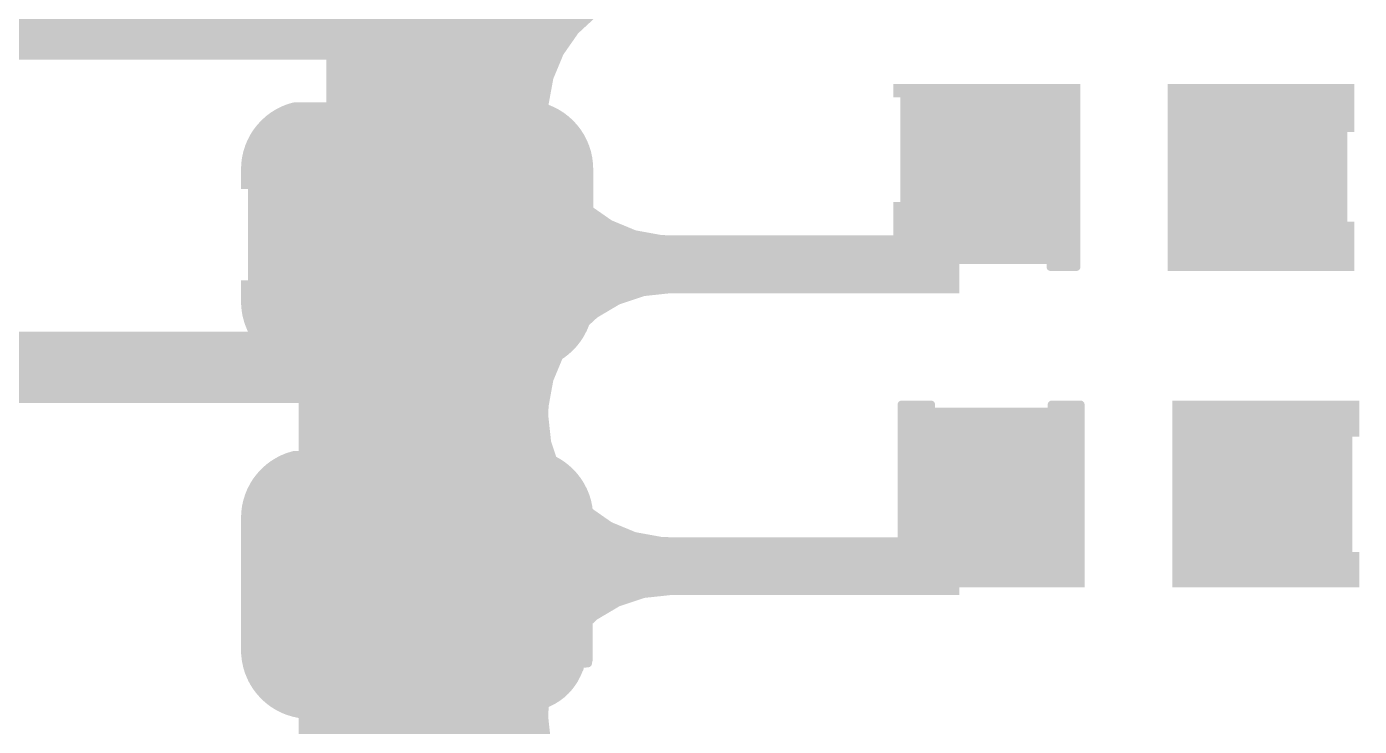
# Model space of a CAD drawing. Extents: x 0 to 3.48, y -0.08 to 2.34.
# Drawn here: x 1.6674 to 1.8585, y 1.4124 to 1.5127 of the extents above; entities that cross this region are included whole.
import ezdxf

# ---------------------------------------------------------------- set-up
doc = ezdxf.new("R2010")
doc.units = 0
doc.layers.add('GBS', color=7, linetype='Continuous')
doc.layers.add('GTO', color=7, linetype='Continuous')

msp = doc.modelspace()

# ---------------------------------------------------------------- linework, layer by layer
at = {"layer": 'GBS'}
for points in [[(1.7917, 1.50263), (1.7917, 1.5045), (1.8185, 1.50263), (1.8185, 1.5045)], [(1.79171, 1.5045), (1.79171, 1.5045), (1.8185, 1.5045), (1.79171, 1.5045)], [(1.831, 1.49764), (1.831, 1.5045), (1.8578, 1.49764), (1.8578, 1.5045)], [(1.83101, 1.5045), (1.83101, 1.5045), (1.8578, 1.5045), (1.83101, 1.5045)], [(1.7917, 1.50262), (1.7917, 1.50263), (1.8185, 1.50262), (1.8185, 1.50263)], [(1.7927, 1.50261), (1.79269, 1.50262), (1.8185, 1.50261), (1.8185, 1.50262)], [(1.7927, 1.48758), (1.7927, 1.50261), (1.8185, 1.48758), (1.8185, 1.50261)], [(1.70167, 1.49985), (1.70235, 1.50037), (1.74513, 1.49985), (1.74445, 1.50037)], [(1.70235, 1.50037), (1.70308, 1.50083), (1.74445, 1.50037), (1.74373, 1.50083)], [(1.70308, 1.50083), (1.70384, 1.50123), (1.74373, 1.50083), (1.74297, 1.50123)], [(1.70384, 1.50123), (1.70463, 1.50156), (1.74296, 1.50123), (1.74217, 1.50156)], [(1.70384, 1.50123), (1.70384, 1.50123), (1.74297, 1.50123), (1.74296, 1.50123)], [(1.70463, 1.50156), (1.70545, 1.50181), (1.74217, 1.50156), (1.74135, 1.50181)], [(1.70545, 1.50181), (1.70581, 1.50189), (1.74135, 1.50181), (1.74099, 1.50189)], [(1.69993, 1.49795), (1.70046, 1.49863), (1.74687, 1.49795), (1.74635, 1.49863)], [(1.70046, 1.49863), (1.70104, 1.49926), (1.74635, 1.49863), (1.74577, 1.49926)], [(1.70104, 1.49927), (1.70167, 1.49984), (1.74577, 1.49927), (1.74513, 1.49984)], [(1.70104, 1.49926), (1.70104, 1.49927), (1.74577, 1.49926), (1.74577, 1.49927)], [(1.70167, 1.49984), (1.70167, 1.49985), (1.74513, 1.49984), (1.74513, 1.49985)], [(1.69875, 1.49567), (1.69907, 1.49646), (1.74806, 1.49567), (1.74773, 1.49646)], [(1.69908, 1.49646), (1.69947, 1.49722), (1.74773, 1.49646), (1.74733, 1.49722)], [(1.69947, 1.49723), (1.69993, 1.49795), (1.74733, 1.49723), (1.74687, 1.49795)], [(1.69947, 1.49722), (1.69947, 1.49723), (1.74733, 1.49722), (1.74733, 1.49723)], [(1.831, 1.49763), (1.831, 1.49764), (1.8568, 1.49763), (1.85681, 1.49764)], [(1.831, 1.49764), (1.831, 1.49764), (1.85681, 1.49764), (1.8578, 1.49764)], [(1.831, 1.48477), (1.831, 1.49763), (1.8568, 1.48477), (1.8568, 1.49763)], [(1.6983, 1.49401), (1.69849, 1.49485), (1.7485, 1.49401), (1.74832, 1.49485)], [(1.69849, 1.49485), (1.69875, 1.49567), (1.74832, 1.49485), (1.74806, 1.49567)], [(1.69815, 1.4923), (1.69819, 1.49316), (1.74865, 1.4923), (1.74861, 1.49316)], [(1.69819, 1.49316), (1.6983, 1.49401), (1.74861, 1.49316), (1.7485, 1.49401)], [(1.69815, 1.48943), (1.69815, 1.4923), (1.74865, 1.48943), (1.74865, 1.4923)], [(1.69915, 1.48942), (1.69914, 1.48943), (1.74865, 1.48942), (1.74865, 1.48943)], [(1.69915, 1.47638), (1.69915, 1.48942), (1.74865, 1.47638), (1.74865, 1.48942)], [(1.7917, 1.48756), (1.79171, 1.48757), (1.8185, 1.48756), (1.8185, 1.48757)], [(1.7917, 1.4787), (1.7917, 1.48756), (1.8185, 1.4787), (1.8185, 1.48756)], [(1.79269, 1.48757), (1.7927, 1.48758), (1.8185, 1.48757), (1.8185, 1.48758)], [(1.831, 1.48476), (1.831, 1.48477), (1.8578, 1.48476), (1.8578, 1.48477)], [(1.831, 1.48477), (1.831, 1.48477), (1.8578, 1.48477), (1.85681, 1.48477)], [(1.831, 1.48477), (1.831, 1.48477), (1.85681, 1.48477), (1.8568, 1.48477)], [(1.831, 1.47771), (1.831, 1.48476), (1.8578, 1.47771), (1.8578, 1.48476)], [(1.7917, 1.47869), (1.7917, 1.4787), (1.79762, 1.47869), (1.79763, 1.4787)], [(1.7917, 1.4787), (1.7917, 1.4787), (1.79763, 1.4787), (1.81365, 1.4787)], [(1.7917, 1.47826), (1.7917, 1.47869), (1.79762, 1.47826), (1.79762, 1.47869)], [(1.7917, 1.47821), (1.7917, 1.47826), (1.79762, 1.47821), (1.79762, 1.47826)], [(1.79171, 1.47817), (1.7917, 1.47821), (1.79761, 1.47817), (1.79762, 1.47821)], [(1.79171, 1.47816), (1.79171, 1.47817), (1.79761, 1.47816), (1.79761, 1.47817)], [(1.79172, 1.47812), (1.79171, 1.47816), (1.7976, 1.47812), (1.79761, 1.47816)], [(1.79174, 1.47807), (1.79172, 1.47812), (1.79759, 1.47807), (1.7976, 1.47812)], [(1.79175, 1.47803), (1.79174, 1.47807), (1.79757, 1.47803), (1.79758, 1.47807)], [(1.79174, 1.47807), (1.79174, 1.47807), (1.79758, 1.47807), (1.79759, 1.47807)], [(1.79176, 1.47802), (1.79175, 1.47803), (1.79757, 1.47802), (1.79757, 1.47803)], [(1.79178, 1.47798), (1.79176, 1.47802), (1.79754, 1.47798), (1.79757, 1.47802)], [(1.7918, 1.47794), (1.79178, 1.47798), (1.79752, 1.47794), (1.79754, 1.47798)], [(1.79183, 1.4779), (1.7918, 1.47794), (1.79749, 1.4779), (1.79752, 1.47794)], [(1.79187, 1.47787), (1.79183, 1.4779), (1.79745, 1.47787), (1.79749, 1.4779)], [(1.79187, 1.47786), (1.79187, 1.47787), (1.79745, 1.47786), (1.79745, 1.47787)], [(1.7919, 1.47783), (1.79187, 1.47786), (1.79742, 1.47783), (1.79745, 1.47786)], [(1.79194, 1.4778), (1.7919, 1.47783), (1.79738, 1.4778), (1.79742, 1.47783)], [(1.79198, 1.47778), (1.79194, 1.4778), (1.79734, 1.47778), (1.79738, 1.4778)], [(1.79203, 1.47775), (1.79198, 1.47778), (1.79729, 1.47775), (1.79734, 1.47778)], [(1.79207, 1.47773), (1.79203, 1.47775), (1.79725, 1.47773), (1.79729, 1.47775)], [(1.79212, 1.47772), (1.79207, 1.47773), (1.7972, 1.47772), (1.79725, 1.47773)], [(1.79217, 1.47771), (1.79212, 1.47772), (1.79715, 1.47771), (1.7972, 1.47772)], [(1.79222, 1.4777), (1.79217, 1.47771), (1.79711, 1.4777), (1.79715, 1.47771)], [(1.79226, 1.4777), (1.79222, 1.4777), (1.79706, 1.4777), (1.7971, 1.4777)], [(1.79222, 1.4777), (1.79222, 1.4777), (1.7971, 1.4777), (1.79711, 1.4777)], [(1.81366, 1.47869), (1.81365, 1.4787), (1.8185, 1.47869), (1.8185, 1.4787)], [(1.81366, 1.47826), (1.81366, 1.47869), (1.8185, 1.47826), (1.8185, 1.47869)], [(1.81366, 1.47821), (1.81366, 1.47826), (1.8185, 1.47821), (1.8185, 1.47826)], [(1.81367, 1.47817), (1.81366, 1.47821), (1.81849, 1.47817), (1.8185, 1.47821)], [(1.81367, 1.47816), (1.81367, 1.47817), (1.81849, 1.47816), (1.81849, 1.47817)], [(1.81368, 1.47812), (1.81367, 1.47816), (1.81848, 1.47812), (1.81849, 1.47816)], [(1.81369, 1.47807), (1.81368, 1.47812), (1.81847, 1.47807), (1.81848, 1.47812)], [(1.81371, 1.47803), (1.81369, 1.47807), (1.81845, 1.47803), (1.81847, 1.47807)], [(1.81371, 1.47802), (1.81371, 1.47803), (1.81845, 1.47802), (1.81845, 1.47803)], [(1.81373, 1.47798), (1.81371, 1.47802), (1.81843, 1.47798), (1.81845, 1.47802)], [(1.81376, 1.47794), (1.81373, 1.47798), (1.8184, 1.47794), (1.81843, 1.47798)], [(1.81379, 1.4779), (1.81376, 1.47794), (1.81837, 1.4779), (1.8184, 1.47794)], [(1.81382, 1.47787), (1.81379, 1.4779), (1.81834, 1.47787), (1.81837, 1.4779)], [(1.81382, 1.47786), (1.81382, 1.47787), (1.81834, 1.47786), (1.81834, 1.47787)], [(1.81386, 1.47783), (1.81382, 1.47786), (1.8183, 1.47783), (1.81834, 1.47786)], [(1.8139, 1.4778), (1.81386, 1.47783), (1.81826, 1.4778), (1.8183, 1.47783)], [(1.81394, 1.47778), (1.8139, 1.4778), (1.81822, 1.47778), (1.81826, 1.4778)], [(1.81398, 1.47775), (1.81394, 1.47778), (1.81818, 1.47775), (1.81822, 1.47778)], [(1.81403, 1.47773), (1.81398, 1.47775), (1.81813, 1.47773), (1.81818, 1.47775)], [(1.81407, 1.47772), (1.81403, 1.47773), (1.81809, 1.47772), (1.81813, 1.47773)], [(1.81408, 1.47772), (1.81407, 1.47772), (1.81808, 1.47772), (1.81809, 1.47772)], [(1.81412, 1.47771), (1.81408, 1.47772), (1.81804, 1.47771), (1.81808, 1.47772)], [(1.81417, 1.4777), (1.81412, 1.47771), (1.81799, 1.4777), (1.81804, 1.47771)], [(1.81422, 1.4777), (1.81418, 1.4777), (1.81794, 1.4777), (1.81799, 1.4777)], [(1.831, 1.4777), (1.831, 1.47771), (1.8578, 1.4777), (1.8578, 1.47771)], [(1.69815, 1.47636), (1.69815, 1.47637), (1.74865, 1.47636), (1.74865, 1.47637)], [(1.69815, 1.4733), (1.69815, 1.47636), (1.74865, 1.4733), (1.74865, 1.47636)], [(1.69914, 1.47637), (1.69915, 1.47638), (1.74865, 1.47637), (1.74865, 1.47638)], [(1.69816, 1.47293), (1.69815, 1.4733), (1.74864, 1.47293), (1.74865, 1.4733)], [(1.6982, 1.47244), (1.69816, 1.47293), (1.74861, 1.47244), (1.74864, 1.47293)], [(1.69823, 1.47208), (1.6982, 1.47244), (1.74857, 1.47208), (1.74861, 1.47244)], [(1.69831, 1.47159), (1.69823, 1.47208), (1.7485, 1.47159), (1.74857, 1.47208)], [(1.69837, 1.47123), (1.69831, 1.47159), (1.74842, 1.47123), (1.7485, 1.47159)], [(1.6985, 1.47075), (1.69837, 1.47123), (1.74832, 1.47075), (1.74842, 1.47123)], [(1.69859, 1.4704), (1.6985, 1.47075), (1.74821, 1.4704), (1.74832, 1.47075)], [(1.69875, 1.46993), (1.69859, 1.4704), (1.74806, 1.46993), (1.74821, 1.4704)], [(1.69907, 1.46914), (1.69875, 1.46993), (1.74773, 1.46914), (1.74806, 1.46993)], [(1.69947, 1.46838), (1.69908, 1.46914), (1.74733, 1.46838), (1.74773, 1.46914)], [(1.69947, 1.46837), (1.69947, 1.46838), (1.74733, 1.46837), (1.74733, 1.46838)], [(1.69993, 1.46765), (1.69947, 1.46837), (1.74687, 1.46765), (1.74733, 1.46837)], [(1.70046, 1.46697), (1.69993, 1.46765), (1.74635, 1.46697), (1.74687, 1.46765)], [(1.70104, 1.46634), (1.70046, 1.46697), (1.74577, 1.46634), (1.74635, 1.46697)], [(1.70104, 1.46633), (1.70104, 1.46634), (1.74577, 1.46633), (1.74577, 1.46634)], [(1.70167, 1.46576), (1.70104, 1.46633), (1.74513, 1.46576), (1.74577, 1.46633)], [(1.70167, 1.46575), (1.70167, 1.46576), (1.74513, 1.46575), (1.74513, 1.46576)], [(1.70235, 1.46523), (1.70167, 1.46575), (1.74445, 1.46523), (1.74513, 1.46575)], [(1.70308, 1.46477), (1.70235, 1.46523), (1.74373, 1.46477), (1.74445, 1.46523)], [(1.70384, 1.46437), (1.70308, 1.46477), (1.74297, 1.46437), (1.74373, 1.46477)], [(1.70463, 1.46404), (1.70384, 1.46437), (1.74217, 1.46404), (1.74296, 1.46437)], [(1.70384, 1.46437), (1.70384, 1.46437), (1.74296, 1.46437), (1.74297, 1.46437)], [(1.70545, 1.46379), (1.70463, 1.46404), (1.74135, 1.46379), (1.74217, 1.46404)], [(1.70581, 1.46371), (1.70545, 1.46379), (1.74099, 1.46371), (1.74135, 1.46379)], [(1.7923, 1.45859), (1.79231, 1.45863), (1.79766, 1.45859), (1.79765, 1.45863)], [(1.7923, 1.45854), (1.7923, 1.45859), (1.79766, 1.45854), (1.79766, 1.45859)], [(1.7923, 1.45811), (1.7923, 1.45854), (1.79766, 1.45811), (1.79766, 1.45854)], [(1.7923, 1.4581), (1.7923, 1.45811), (1.79767, 1.4581), (1.79766, 1.45811)], [(1.7923, 1.43231), (1.7923, 1.4581), (1.8191, 1.43231), (1.8191, 1.4581)], [(1.79231, 1.45864), (1.79232, 1.45868), (1.79765, 1.45864), (1.79764, 1.45868)], [(1.79231, 1.45863), (1.79231, 1.45864), (1.79765, 1.45863), (1.79765, 1.45864)], [(1.79232, 1.45868), (1.79234, 1.45873), (1.79764, 1.45868), (1.79763, 1.45873)], [(1.79234, 1.45873), (1.79235, 1.45877), (1.79763, 1.45873), (1.79761, 1.45877)], [(1.79235, 1.45877), (1.79236, 1.45878), (1.79761, 1.45877), (1.79761, 1.45878)], [(1.79236, 1.45878), (1.79238, 1.45882), (1.79761, 1.45878), (1.79759, 1.45882)], [(1.79238, 1.45882), (1.7924, 1.45886), (1.79759, 1.45882), (1.79756, 1.45886)], [(1.7924, 1.45886), (1.79243, 1.4589), (1.79756, 1.45886), (1.79753, 1.4589)], [(1.79243, 1.4589), (1.79247, 1.45893), (1.79753, 1.4589), (1.7975, 1.45893)], [(1.79247, 1.45894), (1.7925, 1.45897), (1.7975, 1.45894), (1.79746, 1.45897)], [(1.79247, 1.45893), (1.79247, 1.45894), (1.7975, 1.45893), (1.7975, 1.45894)], [(1.7925, 1.45897), (1.79254, 1.459), (1.79746, 1.45897), (1.79742, 1.459)], [(1.79254, 1.459), (1.79258, 1.45902), (1.79742, 1.459), (1.79738, 1.45902)], [(1.79258, 1.45903), (1.79263, 1.45905), (1.79738, 1.45903), (1.79734, 1.45905)], [(1.79258, 1.45902), (1.79258, 1.45903), (1.79738, 1.45902), (1.79738, 1.45903)], [(1.79263, 1.45905), (1.79267, 1.45907), (1.79734, 1.45905), (1.79729, 1.45907)], [(1.79267, 1.45907), (1.79272, 1.45908), (1.79729, 1.45907), (1.79725, 1.45908)], [(1.79272, 1.45908), (1.79277, 1.45909), (1.79724, 1.45908), (1.7972, 1.45909)], [(1.79272, 1.45908), (1.79272, 1.45908), (1.79725, 1.45908), (1.79724, 1.45908)], [(1.79277, 1.45909), (1.79281, 1.4591), (1.7972, 1.45909), (1.79715, 1.4591)], [(1.79281, 1.4591), (1.79282, 1.4591), (1.79715, 1.4591), (1.79714, 1.4591)], [(1.79282, 1.4591), (1.79287, 1.4591), (1.79714, 1.4591), (1.7971, 1.4591)], [(1.81382, 1.4581), (1.81383, 1.45811), (1.8191, 1.4581), (1.8191, 1.45811)], [(1.81383, 1.45864), (1.81384, 1.45868), (1.81909, 1.45864), (1.81908, 1.45868)], [(1.81383, 1.45863), (1.81383, 1.45864), (1.81909, 1.45863), (1.81909, 1.45864)], [(1.81383, 1.45859), (1.81383, 1.45863), (1.8191, 1.45859), (1.81909, 1.45863)], [(1.81383, 1.45858), (1.81383, 1.45859), (1.8191, 1.45858), (1.8191, 1.45859)], [(1.81383, 1.45854), (1.81383, 1.45858), (1.8191, 1.45854), (1.8191, 1.45858)], [(1.81383, 1.45811), (1.81383, 1.45854), (1.8191, 1.45811), (1.8191, 1.45854)], [(1.81384, 1.45868), (1.81386, 1.45873), (1.81908, 1.45868), (1.81907, 1.45873)], [(1.81386, 1.45873), (1.81388, 1.45877), (1.81907, 1.45873), (1.81905, 1.45877)], [(1.81388, 1.45878), (1.8139, 1.45882), (1.81905, 1.45878), (1.81903, 1.45882)], [(1.81388, 1.45877), (1.81388, 1.45878), (1.81905, 1.45877), (1.81905, 1.45878)], [(1.8139, 1.45882), (1.81393, 1.45886), (1.81903, 1.45882), (1.819, 1.45886)], [(1.81393, 1.45886), (1.81396, 1.4589), (1.819, 1.45886), (1.81897, 1.4589)], [(1.81396, 1.4589), (1.81399, 1.45893), (1.81897, 1.4589), (1.81894, 1.45893)], [(1.81399, 1.45894), (1.81402, 1.45897), (1.81894, 1.45894), (1.8189, 1.45897)], [(1.81399, 1.45893), (1.81399, 1.45894), (1.81894, 1.45893), (1.81894, 1.45894)], [(1.81403, 1.45897), (1.81406, 1.459), (1.8189, 1.45897), (1.81886, 1.459)], [(1.81407, 1.459), (1.81411, 1.45902), (1.81886, 1.459), (1.81882, 1.45902)], [(1.81411, 1.45903), (1.81415, 1.45905), (1.81882, 1.45903), (1.81878, 1.45905)], [(1.81411, 1.45902), (1.81411, 1.45903), (1.81882, 1.45902), (1.81882, 1.45903)], [(1.81415, 1.45905), (1.81419, 1.45907), (1.81878, 1.45905), (1.81873, 1.45907)], [(1.8142, 1.45907), (1.81424, 1.45908), (1.81873, 1.45907), (1.81869, 1.45908)], [(1.81424, 1.45908), (1.81429, 1.45909), (1.81868, 1.45908), (1.81864, 1.45909)], [(1.81424, 1.45908), (1.81424, 1.45908), (1.81869, 1.45908), (1.81868, 1.45908)], [(1.81429, 1.45909), (1.81434, 1.4591), (1.81864, 1.45909), (1.81859, 1.4591)], [(1.81434, 1.4591), (1.81434, 1.4591), (1.81859, 1.4591), (1.81858, 1.4591)], [(1.81434, 1.4591), (1.81439, 1.4591), (1.81858, 1.4591), (1.81854, 1.4591)], [(1.8317, 1.45391), (1.8317, 1.4591), (1.8585, 1.45391), (1.8585, 1.4591)], [(1.83171, 1.4591), (1.83171, 1.4591), (1.8585, 1.4591), (1.83171, 1.4591)], [(1.8317, 1.4539), (1.8317, 1.45391), (1.8575, 1.4539), (1.85751, 1.45391)], [(1.8317, 1.45391), (1.8317, 1.45391), (1.85751, 1.45391), (1.8585, 1.45391)], [(1.8317, 1.43737), (1.8317, 1.4539), (1.8575, 1.43737), (1.8575, 1.4539)], [(1.70235, 1.45037), (1.70308, 1.45083), (1.74445, 1.45037), (1.74373, 1.45083)], [(1.70308, 1.45083), (1.70384, 1.45123), (1.74373, 1.45083), (1.74297, 1.45123)], [(1.70384, 1.45123), (1.70463, 1.45156), (1.74296, 1.45123), (1.74217, 1.45156)], [(1.70384, 1.45123), (1.70384, 1.45123), (1.74297, 1.45123), (1.74296, 1.45123)], [(1.70463, 1.45156), (1.70545, 1.45181), (1.74217, 1.45156), (1.74135, 1.45181)], [(1.70545, 1.45181), (1.70581, 1.45189), (1.74135, 1.45181), (1.74099, 1.45189)], [(1.69993, 1.44795), (1.70046, 1.44863), (1.74687, 1.44795), (1.74635, 1.44863)], [(1.70046, 1.44863), (1.70104, 1.44926), (1.74635, 1.44863), (1.74577, 1.44926)], [(1.70104, 1.44927), (1.70167, 1.44984), (1.74577, 1.44927), (1.74513, 1.44984)], [(1.70104, 1.44926), (1.70104, 1.44927), (1.74577, 1.44926), (1.74577, 1.44927)], [(1.70167, 1.44985), (1.70235, 1.45037), (1.74513, 1.44985), (1.74445, 1.45037)], [(1.70167, 1.44984), (1.70167, 1.44985), (1.74513, 1.44984), (1.74513, 1.44985)], [(1.69908, 1.44646), (1.69947, 1.44722), (1.74773, 1.44646), (1.74733, 1.44722)], [(1.69947, 1.44723), (1.69993, 1.44795), (1.74733, 1.44723), (1.74687, 1.44795)], [(1.69947, 1.44722), (1.69947, 1.44723), (1.74733, 1.44722), (1.74733, 1.44723)], [(1.6983, 1.44401), (1.69849, 1.44485), (1.7485, 1.44401), (1.74832, 1.44485)], [(1.69849, 1.44485), (1.69875, 1.44567), (1.74832, 1.44485), (1.74806, 1.44567)], [(1.69875, 1.44567), (1.69907, 1.44646), (1.74806, 1.44567), (1.74773, 1.44646)], [(1.69815, 1.4423), (1.69819, 1.44316), (1.74865, 1.4423), (1.74861, 1.44316)], [(1.69819, 1.44316), (1.6983, 1.44401), (1.74861, 1.44316), (1.7485, 1.44401)], [(1.69815, 1.4233), (1.69815, 1.4423), (1.74857, 1.4233), (1.74865, 1.4423)], [(1.8317, 1.43736), (1.8317, 1.43737), (1.8585, 1.43736), (1.8585, 1.43737)], [(1.8317, 1.43737), (1.8317, 1.43737), (1.8585, 1.43737), (1.85751, 1.43737)], [(1.8317, 1.43737), (1.8317, 1.43737), (1.85751, 1.43737), (1.8575, 1.43737)], [(1.8317, 1.43231), (1.8317, 1.43736), (1.8585, 1.43231), (1.8585, 1.43736)], [(1.7923, 1.4323), (1.7923, 1.43231), (1.8191, 1.4323), (1.8191, 1.43231)], [(1.8317, 1.4323), (1.8317, 1.43231), (1.8585, 1.4323), (1.8585, 1.43231)], [(1.69817, 1.42267), (1.69815, 1.4233), (1.74857, 1.42267), (1.74857, 1.4233)], [(1.69825, 1.422), (1.69817, 1.42267), (1.74857, 1.422), (1.74857, 1.42267)], [(1.69826, 1.4219), (1.69825, 1.422), (1.74856, 1.4219), (1.74857, 1.422)], [(1.69827, 1.42181), (1.69826, 1.4219), (1.74856, 1.42181), (1.74856, 1.4219)], [(1.69827, 1.4218), (1.69827, 1.42181), (1.74856, 1.4218), (1.74856, 1.42181)], [(1.69828, 1.42171), (1.69827, 1.4218), (1.74854, 1.42171), (1.74856, 1.4218)], [(1.6983, 1.42161), (1.69828, 1.42171), (1.74851, 1.42161), (1.74854, 1.42171)], [(1.6983, 1.42159), (1.6983, 1.42161), (1.7485, 1.42159), (1.74851, 1.42161)], [(1.69832, 1.42152), (1.6983, 1.42159), (1.74848, 1.42152), (1.7485, 1.42159)], [(1.69832, 1.4215), (1.69832, 1.42152), (1.74847, 1.4215), (1.74848, 1.42152)], [(1.69833, 1.42145), (1.69832, 1.4215), (1.74848, 1.42145), (1.74847, 1.4215)], [(1.69834, 1.4214), (1.69833, 1.42145), (1.74848, 1.4214), (1.74848, 1.42145)], [(1.69836, 1.42135), (1.69834, 1.4214), (1.74847, 1.42135), (1.74848, 1.4214)], [(1.69837, 1.4213), (1.69836, 1.42135), (1.74847, 1.4213), (1.74847, 1.42135)], [(1.69838, 1.42126), (1.69837, 1.4213), (1.74845, 1.42126), (1.74847, 1.4213)], [(1.69839, 1.42121), (1.69838, 1.42126), (1.74844, 1.42121), (1.74845, 1.42126)], [(1.6984, 1.42116), (1.69839, 1.42121), (1.74842, 1.42116), (1.74844, 1.42121)], [(1.69841, 1.42112), (1.6984, 1.42116), (1.74839, 1.42112), (1.74842, 1.42116)], [(1.69842, 1.42108), (1.69841, 1.42112), (1.74836, 1.42108), (1.74839, 1.42112)], [(1.69842, 1.42104), (1.69842, 1.42108), (1.74833, 1.42104), (1.74836, 1.42108)], [(1.69843, 1.421), (1.69842, 1.42104), (1.7483, 1.421), (1.74833, 1.42104)], [(1.69844, 1.42097), (1.69843, 1.421), (1.74826, 1.42097), (1.7483, 1.421)], [(1.69845, 1.42094), (1.69844, 1.42097), (1.74822, 1.42094), (1.74826, 1.42097)], [(1.69845, 1.42091), (1.69845, 1.42094), (1.74818, 1.42091), (1.74822, 1.42094)], [(1.69846, 1.42089), (1.69845, 1.42091), (1.74813, 1.42089), (1.74818, 1.42091)], [(1.69846, 1.42087), (1.69846, 1.42089), (1.74809, 1.42087), (1.74813, 1.42089)], [(1.69846, 1.42086), (1.69846, 1.42087), (1.74804, 1.42086), (1.74809, 1.42087)], [(1.69847, 1.42085), (1.69846, 1.42086), (1.74799, 1.42085), (1.74804, 1.42086)], [(1.69848, 1.42078), (1.69847, 1.42085), (1.74729, 1.42078), (1.74795, 1.42085)], [(1.69847, 1.42085), (1.69847, 1.42085), (1.74795, 1.42085), (1.74799, 1.42085)], [(1.69848, 1.42077), (1.69848, 1.42078), (1.74729, 1.42077), (1.74729, 1.42078)], [(1.69849, 1.42075), (1.69848, 1.42077), (1.74728, 1.42075), (1.74729, 1.42077)], [(1.69851, 1.42068), (1.69849, 1.42075), (1.74727, 1.42068), (1.74728, 1.42075)], [(1.69854, 1.42058), (1.69851, 1.42068), (1.74726, 1.42058), (1.74727, 1.42068)], [(1.69857, 1.42049), (1.69854, 1.42058), (1.74723, 1.42049), (1.74726, 1.42058)], [(1.6986, 1.42039), (1.69857, 1.42049), (1.74719, 1.42039), (1.74723, 1.42049)], [(1.69863, 1.4203), (1.6986, 1.42039), (1.74715, 1.4203), (1.74719, 1.42039)], [(1.69865, 1.42023), (1.69863, 1.4203), (1.7471, 1.42023), (1.74715, 1.4203)], [(1.69875, 1.41993), (1.69865, 1.42023), (1.74698, 1.41993), (1.7471, 1.42023)], [(1.69892, 1.41952), (1.69875, 1.41993), (1.7468, 1.41952), (1.74698, 1.41993)], [(1.69908, 1.41914), (1.69892, 1.41952), (1.7466, 1.41914), (1.7468, 1.41952)], [(1.69923, 1.41883), (1.69908, 1.41914), (1.74644, 1.41883), (1.7466, 1.41914)], [(1.69947, 1.41838), (1.69923, 1.41883), (1.74615, 1.41838), (1.74644, 1.41883)], [(1.69959, 1.41819), (1.69947, 1.41838), (1.74602, 1.41819), (1.74615, 1.41838)], [(1.69993, 1.41765), (1.69959, 1.41819), (1.74561, 1.41765), (1.74602, 1.41819)], [(1.69999, 1.41758), (1.69993, 1.41765), (1.74555, 1.41758), (1.74561, 1.41765)], [(1.70043, 1.41701), (1.69999, 1.41758), (1.74503, 1.41701), (1.74555, 1.41758)], [(1.70046, 1.41697), (1.70043, 1.41701), (1.74498, 1.41697), (1.74503, 1.41701)], [(1.7009, 1.41649), (1.70046, 1.41697), (1.74446, 1.41649), (1.74498, 1.41697)], [(1.70104, 1.41634), (1.7009, 1.41649), (1.74425, 1.41634), (1.74446, 1.41649)], [(1.70138, 1.41602), (1.70104, 1.41634), (1.74384, 1.41602), (1.74425, 1.41634)], [(1.70167, 1.41576), (1.70138, 1.41602), (1.74341, 1.41576), (1.74384, 1.41602)], [(1.70186, 1.41561), (1.70167, 1.41576), (1.74319, 1.41561), (1.74341, 1.41576)], [(1.70232, 1.41526), (1.70186, 1.41561), (1.7425, 1.41526), (1.74319, 1.41561)], [(1.70235, 1.41523), (1.70232, 1.41526), (1.74243, 1.41523), (1.7425, 1.41526)], [(1.70277, 1.41497), (1.70235, 1.41523), (1.74179, 1.41497), (1.74243, 1.41523)], [(1.70308, 1.41477), (1.70277, 1.41497), (1.74115, 1.41477), (1.74179, 1.41497)], [(1.70314, 1.41474), (1.70308, 1.41477), (1.74105, 1.41474), (1.74115, 1.41477)], [(1.70345, 1.41458), (1.70314, 1.41474), (1.74029, 1.41458), (1.74105, 1.41474)], [(1.70363, 1.41448), (1.70345, 1.41458), (1.73953, 1.41448), (1.74029, 1.41458)], [(1.70369, 1.41445), (1.70363, 1.41448), (1.7388, 1.41445), (1.73953, 1.41448)], [(1.70371, 1.41444), (1.70369, 1.41445), (1.73187, 1.41444), (1.73188, 1.41445)], [(1.70369, 1.41445), (1.70369, 1.41445), (1.73188, 1.41445), (1.7388, 1.41445)], [(1.70384, 1.41437), (1.70371, 1.41444), (1.73187, 1.41437), (1.73187, 1.41444)], [(1.70463, 1.41404), (1.70384, 1.41437), (1.73187, 1.41404), (1.73187, 1.41437)], [(1.70473, 1.41401), (1.70463, 1.41404), (1.73187, 1.41401), (1.73187, 1.41404)], [(1.70489, 1.41396), (1.70473, 1.41401), (1.73187, 1.41396), (1.73187, 1.41401)], [(1.70505, 1.41391), (1.70489, 1.41396), (1.73186, 1.41391), (1.73187, 1.41396)], [(1.7052, 1.41387), (1.70505, 1.41391), (1.73185, 1.41387), (1.73186, 1.41391)], [(1.70535, 1.41382), (1.7052, 1.41387), (1.73183, 1.41382), (1.73185, 1.41387)], [(1.70545, 1.41379), (1.70535, 1.41382), (1.73182, 1.41379), (1.73183, 1.41382)], [(1.70551, 1.41377), (1.70545, 1.41379), (1.73182, 1.41377), (1.73182, 1.41379)], [(1.7057, 1.41373), (1.70551, 1.41377), (1.73179, 1.41373), (1.73182, 1.41377)], [(1.70589, 1.41369), (1.7057, 1.41373), (1.73177, 1.41369), (1.73179, 1.41373)], [(1.70606, 1.41365), (1.70589, 1.41369), (1.73174, 1.41365), (1.73177, 1.41369)], [(1.70623, 1.41361), (1.70606, 1.41365), (1.7317, 1.41361), (1.73174, 1.41365)], [(1.70629, 1.4136), (1.70623, 1.41361), (1.73169, 1.4136), (1.7317, 1.41361)], [(1.70643, 1.41358), (1.70629, 1.4136), (1.73167, 1.41358), (1.73169, 1.4136)], [(1.70666, 1.41355), (1.70643, 1.41358), (1.73163, 1.41355), (1.73167, 1.41358)], [(1.70686, 1.41353), (1.70666, 1.41355), (1.73159, 1.41353), (1.73163, 1.41355)], [(1.70703, 1.4135), (1.70686, 1.41353), (1.73154, 1.4135), (1.73159, 1.41353)], [(1.70714, 1.41349), (1.70703, 1.4135), (1.73151, 1.41349), (1.73154, 1.4135)], [(1.70723, 1.41348), (1.70714, 1.41349), (1.7315, 1.41348), (1.73151, 1.41349)], [(1.70757, 1.41347), (1.70723, 1.41348), (1.73145, 1.41347), (1.7315, 1.41348)], [(1.70781, 1.41346), (1.70757, 1.41347), (1.7314, 1.41346), (1.73145, 1.41347)], [(1.70795, 1.41345), (1.70781, 1.41346), (1.73135, 1.41345), (1.7314, 1.41346)], [(1.708, 1.41345), (1.70795, 1.41345), (1.73131, 1.41345), (1.73135, 1.41345)]]:
    msp.add_solid(points, dxfattribs=at)
at = {"layer": 'GTO'}
for points in [[(1.6356, 1.51178), (1.6356, 1.51432), (1.74649, 1.51178), (1.74923, 1.51432)], [(1.6356, 1.50871), (1.6356, 1.51178), (1.74435, 1.50871), (1.74649, 1.51178)], [(1.6356, 1.508), (1.6356, 1.50871), (1.74406, 1.508), (1.74435, 1.50871)], [(1.71038, 1.50799), (1.71037, 1.508), (1.74406, 1.50799), (1.74406, 1.508)], [(1.71038, 1.50526), (1.71038, 1.50799), (1.74292, 1.50526), (1.74406, 1.50799)], [(1.71038, 1.50158), (1.71038, 1.50526), (1.74225, 1.50158), (1.74292, 1.50526)], [(1.71038, 1.5003), (1.71038, 1.50158), (1.7422, 1.5003), (1.74225, 1.50158)], [(1.71038, 1.49659), (1.71038, 1.5003), (1.7426, 1.49659), (1.7422, 1.5003)], [(1.71038, 1.49304), (1.71038, 1.49659), (1.74378, 1.49304), (1.7426, 1.49659)], [(1.71038, 1.48982), (1.71038, 1.49304), (1.74568, 1.48982), (1.74378, 1.49304)], [(1.71038, 1.48709), (1.71038, 1.48982), (1.74823, 1.48709), (1.74568, 1.48982)], [(1.71038, 1.48495), (1.71038, 1.48709), (1.75129, 1.48495), (1.74823, 1.48709)], [(1.71038, 1.48352), (1.71038, 1.48495), (1.75474, 1.48352), (1.75129, 1.48495)], [(1.71038, 1.48285), (1.71038, 1.48352), (1.75842, 1.48285), (1.75474, 1.48352)], [(1.71038, 1.4828), (1.71038, 1.48285), (1.7597, 1.4828), (1.75842, 1.48285)], [(1.71038, 1.4745), (1.71038, 1.4828), (1.80115, 1.4745), (1.80115, 1.4828)], [(1.71038, 1.4828), (1.71038, 1.4828), (1.80115, 1.4828), (1.7597, 1.4828)], [(1.71038, 1.4741), (1.71038, 1.4745), (1.75599, 1.4741), (1.7597, 1.4745)], [(1.71038, 1.47292), (1.71038, 1.4741), (1.75244, 1.47292), (1.75599, 1.4741)], [(1.71038, 1.47102), (1.71038, 1.47292), (1.74923, 1.47102), (1.75244, 1.47292)], [(1.71038, 1.46901), (1.71038, 1.47102), (1.74706, 1.46901), (1.74923, 1.47102)], [(1.15479, 1.46848), (1.1543, 1.469), (1.74649, 1.46848), (1.74705, 1.469)], [(1.15572, 1.46748), (1.15479, 1.46848), (1.74579, 1.46748), (1.74649, 1.46848)], [(1.24187, 1.469), (1.24187, 1.469), (1.71037, 1.469), (1.65963, 1.469)], [(1.71037, 1.469), (1.71038, 1.46901), (1.74705, 1.469), (1.74706, 1.46901)], [(1.15694, 1.46541), (1.15572, 1.46748), (1.74435, 1.46541), (1.74579, 1.46748)], [(1.15762, 1.46426), (1.15694, 1.46541), (1.74388, 1.46426), (1.74435, 1.46541)], [(1.15839, 1.46196), (1.15762, 1.46426), (1.74292, 1.46196), (1.74388, 1.46426)], [(1.1588, 1.46071), (1.15839, 1.46196), (1.74269, 1.46071), (1.74292, 1.46196)], [(1.15901, 1.45878), (1.1588, 1.46071), (1.74234, 1.45878), (1.74269, 1.46071)], [(1.70639, 1.45878), (1.66741, 1.45878), (1.74234, 1.45878)], [(1.7064, 1.45877), (1.70639, 1.45878), (1.74234, 1.45877), (1.74234, 1.45878)], [(1.7064, 1.45828), (1.7064, 1.45877), (1.74225, 1.45828), (1.74234, 1.45877)], [(1.7064, 1.457), (1.7064, 1.45828), (1.7422, 1.457), (1.74225, 1.45828)], [(1.7064, 1.45329), (1.7064, 1.457), (1.7426, 1.45329), (1.7422, 1.457)], [(1.7064, 1.44974), (1.7064, 1.45329), (1.74378, 1.44974), (1.7426, 1.45329)], [(1.7064, 1.44652), (1.7064, 1.44974), (1.74568, 1.44652), (1.74378, 1.44974)], [(1.7064, 1.44379), (1.7064, 1.44652), (1.74823, 1.44379), (1.74568, 1.44652)], [(1.7064, 1.44165), (1.7064, 1.44379), (1.75129, 1.44165), (1.74823, 1.44379)], [(1.7064, 1.44022), (1.7064, 1.44165), (1.75474, 1.44022), (1.75129, 1.44165)], [(1.7064, 1.43955), (1.7064, 1.44022), (1.75842, 1.43955), (1.75474, 1.44022)], [(1.7064, 1.4395), (1.7064, 1.43955), (1.7597, 1.4395), (1.75842, 1.43955)], [(1.7064, 1.4312), (1.7064, 1.4395), (1.80115, 1.4312), (1.80115, 1.4395)], [(1.7064, 1.4395), (1.7064, 1.4395), (1.80115, 1.4395), (1.7597, 1.4395)], [(1.7064, 1.4308), (1.7064, 1.4312), (1.75599, 1.4308), (1.7597, 1.4312)], [(1.7064, 1.42962), (1.7064, 1.4308), (1.75244, 1.42962), (1.75599, 1.4308)], [(1.7064, 1.42772), (1.7064, 1.42962), (1.74923, 1.42772), (1.75244, 1.42962)], [(1.7064, 1.42518), (1.7064, 1.42772), (1.74649, 1.42518), (1.74923, 1.42772)], [(1.7064, 1.42211), (1.7064, 1.42518), (1.74435, 1.42211), (1.74649, 1.42518)], [(1.7064, 1.41866), (1.7064, 1.42211), (1.74292, 1.41866), (1.74435, 1.42211)], [(1.7064, 1.41498), (1.7064, 1.41866), (1.74225, 1.41498), (1.74292, 1.41866)], [(1.7064, 1.4137), (1.7064, 1.41498), (1.7422, 1.4137), (1.74225, 1.41498)], [(1.7064, 1.40999), (1.7064, 1.4137), (1.7426, 1.40999), (1.7422, 1.4137)]]:
    msp.add_solid(points, dxfattribs=at)

doc.saveas('drawing.dxf')
